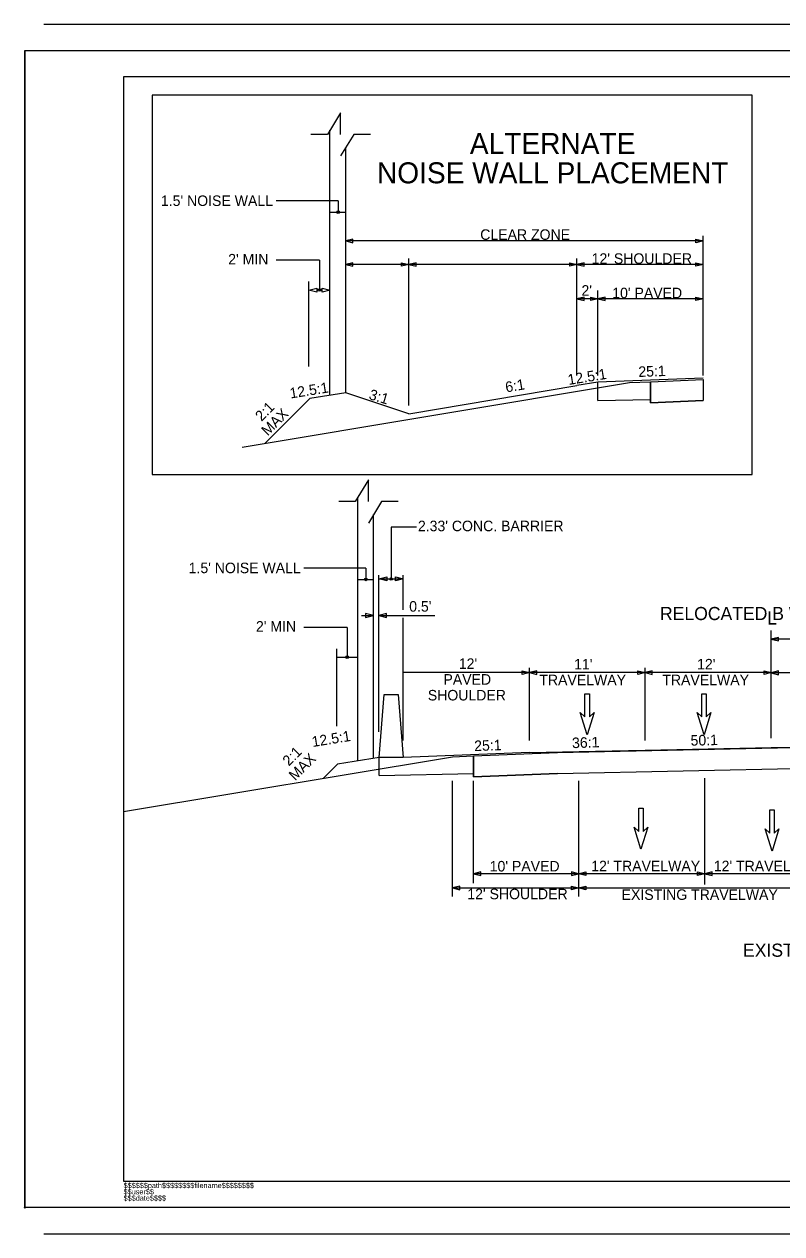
# Model space of a CAD drawing. Extents: x 1413 to 2541, y 8101 to 9215.
# Drawn here: x 1412.9 to 1485, y 9099.7 to 9214.7 of the extents above; entities that cross this region are included whole.
import ezdxf

# ---------------------------------------------------------------- set-up
doc = ezdxf.new("R2010")
doc.units = 0
for name, color, linetype in [('Default', 7, 'Continuous'), ('RD_HC_Cl', 7, 'Continuous'), ('RD_PD_MedBWall', 7, 'Continuous'), ('RD_PD_NOISE-WALL-GM', 7, 'Continuous'), ('RD_SHT_Bndy', 7, 'Continuous'), ('RD_SHT_ID', 7, 'Continuous'), ('RD_SHT_IplotShp', 7, 'Continuous'), ('RD_SHT_Snap', 7, 'Continuous'), ('RD_XS_Box', 7, 'Continuous'), ('RD_XS_Ditch', 7, 'Continuous'), ('RD_XS_EarthShd', 7, 'Continuous'), ('RD_XS_ExGround', 7, 'Continuous'), ('RD_XS_ExPaveRet', 7, 'Continuous'), ('RD_XS_Pave', 7, 'Continuous'), ('RD_XS_PaveShd', 7, 'Continuous'), ('RD_XS_TieSlope', 7, 'Continuous')]:
    doc.layers.add(name, color=color, linetype=linetype)

msp = doc.modelspace()

# ---------------------------------------------------------------- linework, layer by layer
at = {"layer": 'Default'}
for p, q in [((1442.97, 9206.28), (1441.72, 9204.22)), ((1442.97, 9204.22), (1442.97, 9206.28)), ((1441.72, 9204.22), (1440.14, 9204.22)), ((1444.22, 9204.22), (1442.97, 9202.17)), ((1445.82, 9204.22), (1444.22, 9204.22)), ((1442.73, 9197.9), (1436.83, 9197.9)), ((1442.73, 9197.9), (1442.73, 9196.82)), ((1441.99, 9196.82), (1443.46, 9196.82)), ((1477.46, 9181.3), (1477.46, 9194.57)), ((1477.46, 9194.1), (1443.46, 9194.1)), ((1443.46, 9181.3), (1443.46, 9193.3)), ((1440.96, 9192.25), (1436.83, 9192.25)), ((1440.96, 9192.25), (1440.96, 9189.42)), ((1449.46, 9178.45), (1449.46, 9192.41)), ((1465.46, 9181.3), (1465.46, 9192.41)), ((1465.46, 9191.85), (1443.46, 9191.85)), ((1477.46, 9191.85), (1465.46, 9191.85)), ((1439.96, 9182.14), (1439.96, 9190.22)), ((1477.46, 9188.58), (1465.46, 9188.58)), ((1467.46, 9181.3), (1467.46, 9189.36)), ((1472.45, 9180.7), (1477.46, 9180.91)), ((1472.45, 9180.7), (1472.45, 9178.7)), ((1472.45, 9178.7), (1477.46, 9178.91)), ((1445.62, 9171.37), (1444.37, 9169.31)), ((1445.62, 9169.31), (1445.62, 9171.37)), ((1444.37, 9169.31), (1442.79, 9169.31)), ((1446.87, 9169.31), (1445.62, 9167.26)), ((1448.46, 9169.31), (1446.87, 9169.31)), ((1447.77, 9166.87), (1447.77, 9161.95)), ((1450.18, 9166.87), (1447.77, 9166.87)), ((1445.37, 9162.99), (1439.47, 9162.99)), ((1445.37, 9162.99), (1445.37, 9161.91)), ((1446.61, 9147.41), (1446.61, 9162.32)), ((1448.94, 9159.01), (1448.94, 9162.32)), ((1444.64, 9161.91), (1446.11, 9161.91)), ((1446.61, 9161.95), (1448.94, 9161.95)), ((1444.95, 9158.48), (1446.1, 9158.48)), ((1446.6, 9158.48), (1451.93, 9158.48)), ((1448.94, 9147.41), (1448.94, 9158.25)), ((1443.61, 9157.34), (1439.47, 9157.34)), ((1443.61, 9157.34), (1443.61, 9154.51)), ((1483.94, 9146.81), (1483.94, 9157.05)), ((1442.61, 9147.94), (1442.61, 9155.31)), ((1506.62, 9156.23), (1483.94, 9156.23)), ((1442.61, 9154.51), (1444.61, 9154.51)), ((1448.94, 9146.58), (1448.94, 9153.5)), ((1460.94, 9153.05), (1448.94, 9153.05)), ((1460.94, 9146.58), (1460.94, 9153.5)), ((1471.94, 9153.05), (1460.94, 9153.05)), ((1471.94, 9146.58), (1471.94, 9153.5)), ((1483.94, 9153.05), (1471.94, 9153.05)), ((1494.94, 9153.03), (1483.94, 9153.03)), ((1455.62, 9145.13), (1463.62, 9145.46)), ((1455.62, 9145.13), (1455.62, 9143.13)), ((1453.62, 9131.75), (1453.62, 9142.75)), ((1455.62, 9143.13), (1463.62, 9143.46)), ((1455.62, 9133.03), (1455.62, 9142.75)), ((1465.62, 9142.75), (1465.62, 9131.75)), ((1477.62, 9132.91), (1477.62, 9143)), ((1471.35, 9137.95), (1471.35, 9140.16)), ((1471.35, 9140.16), (1471.76, 9140.16)), ((1471.76, 9140.16), (1471.76, 9137.95)), ((1483.81, 9137.78), (1483.81, 9139.99)), ((1483.81, 9139.99), (1484.23, 9139.99)), ((1484.23, 9139.99), (1484.23, 9137.78)), ((1471.55, 9136.25), (1470.9, 9138.36)), ((1470.9, 9138.36), (1471.35, 9137.95)), ((1472.21, 9138.36), (1471.55, 9136.25)), ((1471.76, 9137.95), (1472.21, 9138.36)), ((1484.02, 9136.08), (1483.36, 9138.19)), ((1483.36, 9138.19), (1483.81, 9137.78)), ((1484.68, 9138.19), (1484.02, 9136.08)), ((1484.23, 9137.78), (1484.68, 9138.19)), ((1465.62, 9133.92), (1455.62, 9133.92)), ((1477.62, 9133.92), (1463.62, 9133.92)), ((1489.62, 9133.92), (1477.62, 9133.92)), ((1453.62, 9132.57), (1455.62, 9132.57)), ((1455.62, 9132.57), (1489.62, 9132.57))]:
    msp.add_line(p, q, dxfattribs=at)
for points in [[(1444.15, 9194.27), (1443.46, 9194.1), (1444.15, 9193.92)], [(1476.78, 9194.27), (1477.46, 9194.1), (1476.78, 9193.92)], [(1444.15, 9192.02), (1443.46, 9191.85), (1444.15, 9191.68)], [(1448.78, 9192.02), (1449.46, 9191.85), (1448.78, 9191.68)], [(1450.15, 9192.02), (1449.46, 9191.85), (1450.15, 9191.68)], [(1464.78, 9192.02), (1465.46, 9191.85), (1464.78, 9191.68)], [(1466.15, 9192.02), (1465.46, 9191.85), (1466.15, 9191.68)], [(1476.78, 9192.02), (1477.46, 9191.85), (1476.78, 9191.68)], [(1440.71, 9189.23), (1439.96, 9189.42), (1440.71, 9189.61)], [(1441.21, 9189.61), (1441.96, 9189.42), (1441.21, 9189.23)], [(1466.15, 9188.75), (1465.46, 9188.58), (1466.15, 9188.41)], [(1466.78, 9188.75), (1467.46, 9188.58), (1466.78, 9188.41)], [(1468.15, 9188.75), (1467.46, 9188.58), (1468.15, 9188.41)], [(1476.78, 9188.75), (1477.46, 9188.58), (1476.78, 9188.41)], [(1447.36, 9161.76), (1446.61, 9161.95), (1447.36, 9162.14)], [(1448.19, 9162.14), (1448.94, 9161.95), (1448.19, 9161.76)], [(1445.35, 9158.29), (1446.1, 9158.48), (1445.35, 9158.67)], [(1447.35, 9158.67), (1446.6, 9158.48), (1447.35, 9158.29)], [(1484.63, 9156.4), (1483.94, 9156.23), (1484.63, 9156.06)], [(1460.26, 9153.22), (1460.94, 9153.05), (1460.26, 9152.87)], [(1461.63, 9153.22), (1460.94, 9153.05), (1461.63, 9152.87)], [(1471.26, 9153.22), (1471.94, 9153.05), (1471.26, 9152.87)], [(1472.63, 9153.22), (1471.94, 9153.05), (1472.63, 9152.87)], [(1483.26, 9153.22), (1483.94, 9153.05), (1483.26, 9152.87)], [(1484.63, 9153.2), (1483.94, 9153.03), (1484.63, 9152.85)], [(1456.31, 9134.09), (1455.62, 9133.92), (1456.31, 9133.75)], [(1464.94, 9133.75), (1465.62, 9133.92), (1464.94, 9134.09)], [(1466.31, 9133.75), (1465.62, 9133.92), (1466.31, 9134.09)], [(1476.94, 9134.09), (1477.62, 9133.92), (1476.94, 9133.75)], [(1478.31, 9134.09), (1477.62, 9133.92), (1478.31, 9133.75)], [(1454.31, 9132.74), (1453.62, 9132.57), (1454.31, 9132.4)], [(1464.94, 9132.74), (1465.62, 9132.57), (1464.94, 9132.4)], [(1466.31, 9132.4), (1465.62, 9132.57), (1466.31, 9132.74)]]:
    msp.add_lwpolyline(points, close=True, dxfattribs=at)
for centre in [(1442.73, 9196.82), (1440.96, 9189.42), (1447.77, 9161.95), (1445.37, 9161.91), (1443.61, 9154.51)]:
    msp.add_circle(centre, 0.125, dxfattribs=at)
at = {"layer": 'RD_HC_Cl'}
for p, q in [((1466.22, 9148.83), (1466.22, 9151.04)), ((1466.22, 9151.04), (1466.64, 9151.04)), ((1466.64, 9151.04), (1466.64, 9148.83)), ((1477.34, 9148.83), (1477.34, 9151.04)), ((1477.34, 9151.04), (1477.76, 9151.04)), ((1477.76, 9151.04), (1477.76, 9148.83)), ((1466.43, 9147.13), (1465.77, 9149.24)), ((1465.77, 9149.24), (1466.22, 9148.83)), ((1467.09, 9149.24), (1466.43, 9147.13)), ((1466.64, 9148.83), (1467.09, 9149.24)), ((1477.55, 9147.13), (1476.89, 9149.24)), ((1476.89, 9149.24), (1477.34, 9148.83)), ((1478.21, 9149.24), (1477.55, 9147.13)), ((1477.76, 9148.83), (1478.21, 9149.24))]:
    msp.add_line(p, q, dxfattribs=at)
at = {"layer": 'RD_PD_MedBWall'}
for p, q in [((1446.64, 9144.98), (1447.12, 9150.98)), ((1447.12, 9150.98), (1448.46, 9150.98)), ((1448.46, 9150.98), (1448.94, 9144.98)), ((1448.94, 9144.98), (1446.64, 9144.98))]:
    msp.add_line(p, q, dxfattribs=at)
at = {"layer": 'RD_PD_NOISE-WALL-GM'}
for p, q in [((1441.96, 9179.42), (1441.96, 9204.62)), ((1443.46, 9179.66), (1443.46, 9202.97)), ((1444.61, 9144.66), (1444.61, 9169.71)), ((1446.11, 9144.9), (1446.11, 9168.07))]:
    msp.add_line(p, q, dxfattribs=at)
at = {"layer": 'RD_SHT_Bndy'}
for p, q in [((1414.73, 9214.69), (1590.73, 9214.69)), ((1414.73, 9212.19), (1590.73, 9212.19)), ((1422.33, 9209.69), (1422.33, 9104.69)), ((1589.83, 9209.69), (1422.33, 9209.69)), ((1422.33, 9104.69), (1589.83, 9104.69)), ((1414.73, 9099.69), (1590.73, 9099.69))]:
    msp.add_line(p, q, dxfattribs=at)
msp.add_lwpolyline([(1482.13, 9207.95), (1425.05, 9207.95), (1425.05, 9171.87), (1482.13, 9171.87)], close=True, dxfattribs=at)
at = {"layer": 'RD_SHT_IplotShp'}
msp.add_lwpolyline([(1412.93, 9212.19), (1592.53, 9212.19), (1592.53, 9102.19), (1412.93, 9102.19)], close=True, dxfattribs=at)
at = {"layer": 'RD_SHT_Snap'}
msp.add_line((1412.93, 9212.19), (1412.93, 9102.19), dxfattribs=at)
msp.add_circle((1412.93, 9102.19), 0.0607, dxfattribs=at)
at = {"layer": 'RD_XS_Box'}
for p, q in [((1467.46, 9178.92), (1467.46, 9180.65)), ((1467.46, 9178.92), (1472.45, 9179.02)), ((1446.64, 9143.27), (1446.64, 9144.98)), ((1446.64, 9143.27), (1455.62, 9143.45))]:
    msp.add_line(p, q, dxfattribs=at)
at = {"layer": 'RD_XS_Ditch'}
for q in [(1443.46, 9179.66), (1465.46, 9180.33)]:
    msp.add_line((1449.46, 9177.66), q, dxfattribs=at)
at = {"layer": 'RD_XS_EarthShd'}
for p, q in [((1467.46, 9180.65), (1465.46, 9180.33)), ((1443.46, 9179.66), (1440.03, 9179.11)), ((1446.64, 9144.98), (1442.68, 9144.35))]:
    msp.add_line(p, q, dxfattribs=at)
at = {"layer": 'RD_XS_ExGround'}
for p, q in [((1433.62, 9174.48), (1470.45, 9180.62)), ((1470.45, 9180.62), (1472.45, 9180.7)), ((1422.33, 9139.83), (1453.62, 9145.04)), ((1453.62, 9145.04), (1455.62, 9145.13))]:
    msp.add_line(p, q, dxfattribs=at)
at = {"layer": 'RD_XS_ExPaveRet'}
for p, q in [((1472.45, 9180.7), (1477.46, 9180.91)), ((1472.45, 9178.7), (1472.45, 9180.7)), ((1477.46, 9180.91), (1477.46, 9178.91)), ((1477.46, 9178.91), (1472.45, 9178.7)), ((1463.62, 9145.46), (1489.62, 9146)), ((1455.62, 9145.13), (1463.62, 9145.46)), ((1455.62, 9143.13), (1455.62, 9145.13)), ((1463.62, 9143.46), (1489.62, 9144)), ((1463.62, 9143.46), (1455.62, 9143.13))]:
    msp.add_line(p, q, dxfattribs=at)
at = {"layer": 'RD_XS_Pave'}
for p, q in [((1483.94, 9145.92), (1494.94, 9146.14)), ((1460.94, 9145.46), (1471.95, 9145.68)), ((1471.95, 9145.68), (1483.94, 9145.92))]:
    msp.add_line(p, q, dxfattribs=at)
at = {"layer": 'RD_XS_PaveShd'}
for p, q in [((1477.46, 9181.05), (1467.46, 9180.65)), ((1460.94, 9145.46), (1448.94, 9144.98))]:
    msp.add_line(p, q, dxfattribs=at)
at = {"layer": 'RD_XS_TieSlope'}
for p, q in [((1440.03, 9179.11), (1435.76, 9174.84)), ((1442.68, 9144.35), (1441.32, 9142.99))]:
    msp.add_line(p, q, dxfattribs=at)

# ---------------------------------------------------------------- texts
at = {"layer": 'Default'}
for s, height, p in [('ALTERNATE', 2, (1455.27, 9202.35)), ('NOISE WALL PLACEMENT', 2, (1446.43, 9199.56)), ("1.5' NOISE WALL", 1, (1425.88, 9197.41)), ('CLEAR ZONE', 1, (1456.26, 9194.19)), ("2' MIN", 1, (1432.28, 9191.85)), ("12' SHOULDER", 1, (1466.86, 9191.91)), ("2'", 1, (1465.89, 9188.88)), ("10' PAVED", 1, (1468.82, 9188.64)), ("2.33' CONC. BARRIER", 1, (1450.33, 9166.49)), ("1.5' NOISE WALL", 1, (1428.52, 9162.5)), ("0.5'", 1, (1449.5, 9158.84)), ('RELOCATED B WB I-526', 1.25, (1473.36, 9158.04)), ('L', 1.25, (1483.56, 9157.61)), ("2' MIN", 1, (1434.92, 9156.94)), ("12'", 1, (1454.22, 9153.4)), ("11'", 1, (1465.19, 9153.35)), ("12'", 1, (1476.89, 9153.35)), ('PAVED', 1, (1452.76, 9151.9)), ('TRAVELWAY', 1, (1461.88, 9151.85)), ('TRAVELWAY', 1, (1473.58, 9151.85)), ('SHOULDER', 1, (1451.27, 9150.4)), ("10' PAVED", 1, (1457.16, 9134.14)), ("12' TRAVELWAY", 1, (1466.82, 9134.16)), ("12' TRAVELWAY", 1, (1478.48, 9134.16)), ("12' SHOULDER", 1, (1455.03, 9131.5)), ('EXISTING TRAVELWAY', 1, (1469.71, 9131.44)), ('EXISTING B WB I-526', 1.25, (1481.26, 9126.03))]:
    msp.add_text(s, height=height, dxfattribs=at).set_placement(p)
for s, rotation, p in [('12.5:1', 9.0903, (1464.67, 9180.39)), ('25:1', 2.1136, (1471.32, 9181.15)), ('12.5:1', 9.0903, (1438.21, 9179.1)), ('6:1', 9.4725, (1458.73, 9179.68)), ('3:1', 343.5103, (1445.6, 9179.06)), ('2:1', 45, (1435.45, 9176.88)), ('MAX', 45, (1436.04, 9175.5)), ('12.5:1', 9.0903, (1440.32, 9145.97)), ('50:1', 1.2673, (1476.28, 9146.1)), ('25:1', 2.1136, (1455.7, 9145.58)), ('36:1', 2.0349, (1465.01, 9145.86)), ('2:1', 45, (1438.05, 9144.1)), ('MAX', 45, (1438.65, 9142.72))]:
    msp.add_text(s, height=1, rotation=rotation, dxfattribs=at).set_placement(p)
at = {"layer": 'RD_SHT_ID'}
for s, p in [('$$$$$$path$$$$$$$$filename$$$$$$$$', (1422.33, 9104.04)), ('$$user$$', (1422.33, 9103.44)), ('$$$date$$$$', (1422.33, 9102.84))]:
    msp.add_text(s, height=0.5, rotation=360, dxfattribs=at).set_placement(p)

doc.saveas('drawing.dxf')
